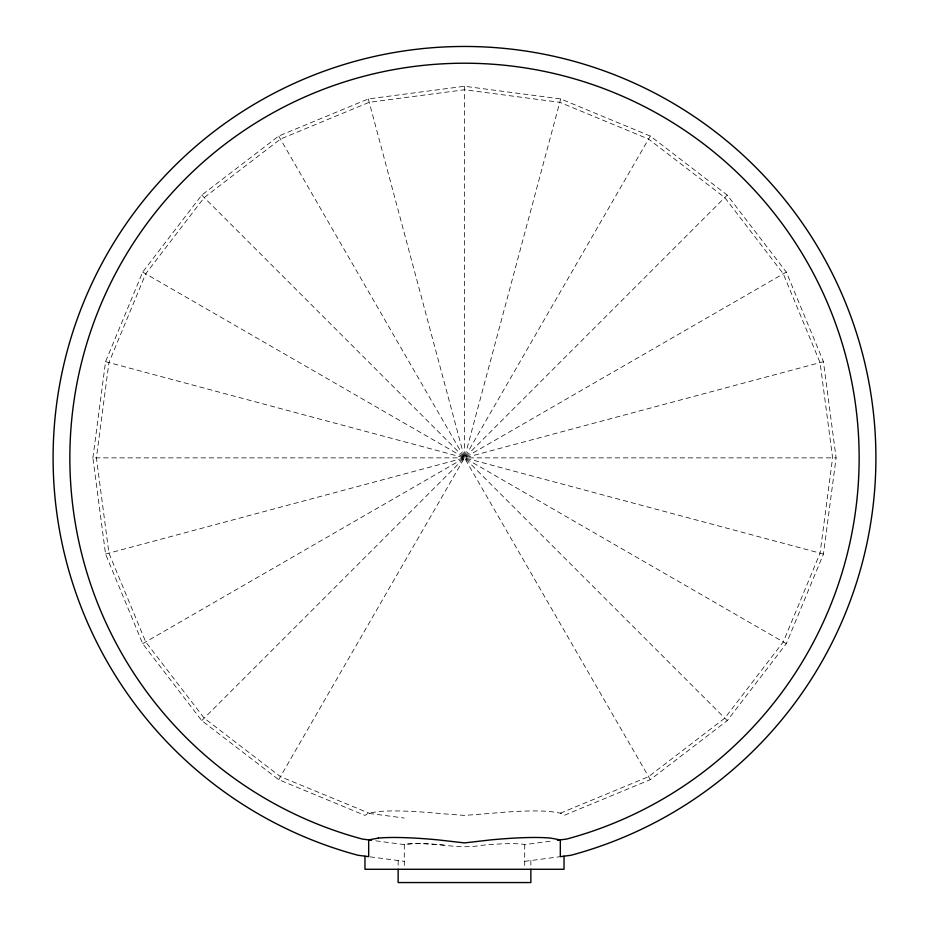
<?xml version="1.0" encoding="UTF-8"?>
<svg xmlns="http://www.w3.org/2000/svg" width="929" height="929" viewBox="0 0 929 929"><rect width="100%" height="100%" fill="white"/><g stroke="black" fill="none" stroke-linecap="round" stroke-linejoin="round"><path stroke-width="0.7" stroke-dasharray="4.64 3.48" d="M92.9 457.869L105.558 361.683L142.683 272.069L201.744 195.102L278.7 136.052L368.325 98.927L464.5 86.269L560.675 98.927L650.3 136.052L727.256 195.102L786.317 272.069L823.442 361.683L836.1 457.869L823.442 554.044L786.317 643.669L727.256 720.625L650.3 779.675L564.031 815.407L560.64 813.177L550.7 811.563A98.079 12.692 -7.5 0 0 490.257 813.421L464.5 815.407L438.743 813.421A98.079 12.692 7.5 0 0 378.289 811.563L368.36 813.177L364.969 815.407L278.7 779.675L201.744 720.625L142.683 643.669L105.558 554.044L92.9 457.869L836.1 457.869M560.326 813.2L648.558 776.656L724.794 718.152L783.286 641.916L820.063 553.138L832.605 457.869L820.063 362.589L783.286 273.811L724.794 197.575L648.558 139.071L559.769 102.306L464.5 89.753L369.231 102.306L280.442 139.071L204.206 197.575L145.714 273.811L108.937 362.589L96.395 457.869L108.937 553.138L145.714 641.916L204.206 718.152L280.442 776.656L369.277 813.247M368.325 98.927L464.5 457.869L560.675 98.927M278.7 779.675L650.3 136.052M201.744 720.625L727.256 195.102M142.683 643.669L786.317 272.069M105.558 554.044L823.442 361.683M375.804 840.838L404.289 844.589C430.092 840.443 456.011 850.174 481.675 845.309A65.39 8.466 -7.5 0 1 521.97 844.078L524.711 844.589L553.196 840.838M524.711 861.346L560.326 856.666M369.231 813.432L404.289 818.043M370.102 856.852L404.289 861.346M105.558 361.683L823.442 554.044M142.683 272.069L786.317 643.669M201.744 195.102L727.256 720.625M278.7 136.052L650.3 779.675M530.854 860.544L530.854 868.034M524.711 844.589L524.711 867.953M464.5 86.269L464.5 457.869M404.289 844.589L404.289 867.953M398.146 860.544L398.146 868.034M407.03 844.078A65.39 8.466 7.5 0 1 447.325 845.309"/><path stroke-width="1.39" d="M557.47 840.269L566.644 839.061A394.651 394.651 0 0 0 787.78 231.507A394.651 394.651 0 0 0 141.22 231.507A394.651 394.651 0 0 0 362.356 839.061L371.53 840.269M564.031 856.178L564.031 869.277L364.969 869.277L364.969 856.178M530.854 869.277L530.854 882.55L398.146 882.55L398.146 869.277M378.3 838.109L368.674 839.897L368.674 856.666L358.013 855.261A411.419 411.419 0 0 1 127.494 221.892A411.419 411.419 0 0 1 801.506 221.892A411.419 411.419 0 0 1 570.987 855.261L560.326 856.666L560.326 839.897L550.7 838.109A98.079 12.692 -7.5 0 0 490.257 839.955L464.5 842.905L438.743 839.955A98.079 12.692 7.5 0 0 378.289 838.109"/></g></svg>
